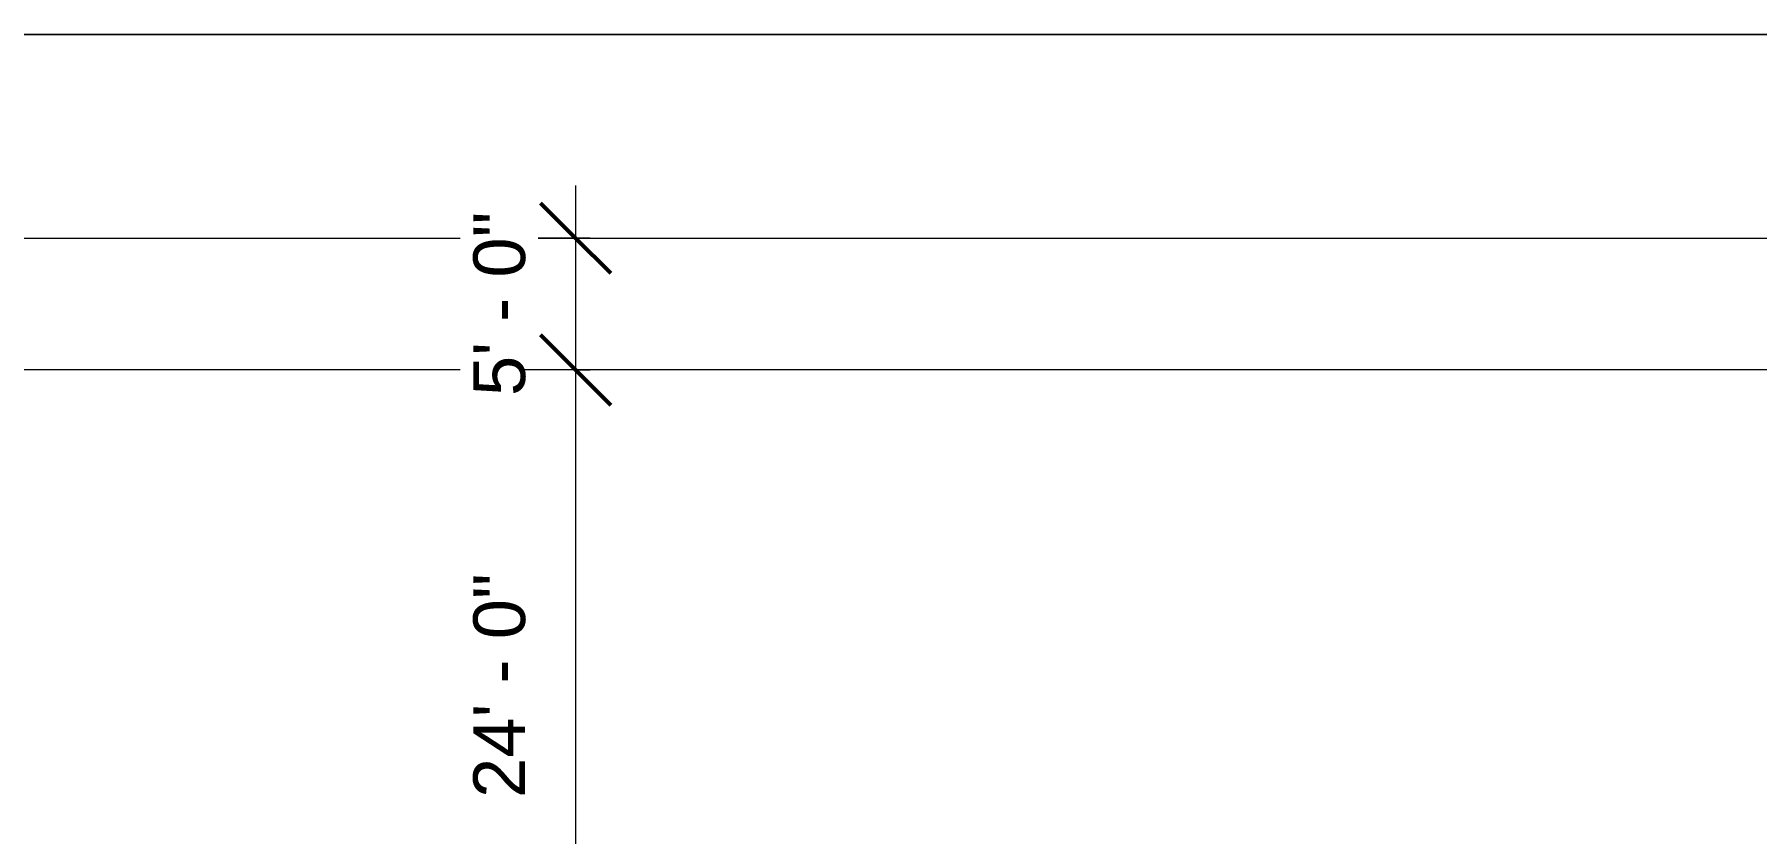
# Model space of a CAD drawing. Header units: inches. Extents: x 20461 to 27285, y -26063 to -19005.
# Drawn here: x 24570 to 25354, y -23163 to -22799 of the extents above; entities that cross this region are included whole.
import ezdxf

# ---------------------------------------------------------------- set-up
doc = ezdxf.new("R2010")
doc.units = ezdxf.units.IN
doc.header["$MEASUREMENT"] = 0
for name, color, linetype, lineweight in [('A-ANNO-DIMS', 211, 'Continuous', 9), ('A-ANNO-DIMS-256', 211, 'Continuous', 9), ('C-BLDG-PADS', 91, 'Continuous', 9), ('C-TOPO', 7, 'Continuous', 9), ('Conc', 7, 'Continuous', 9)]:
    doc.layers.add(name, color=color, linetype=linetype, lineweight=lineweight)
doc.styles.add('Arial_1', font='arial.ttf', dxfattribs={"height": 23.60479})
doc.dimstyles.new('Linear_-_3_32__Arial_1', dxfattribs={"dimscale": 12, "dimtxt": 24, "dimasz": 2.666667, "dimexe": 2, "dimexo": 1.333333, "dimgap": 1.333333, "dimtad": 1, "dimdec": 0, "dimzin": 1, "dimdsep": 46, "dimlunit": 4, "dimtxsty": 'Arial_1', "dimblk1": 'OBLIQUE', "dimblk2": 'OBLIQUE', "dimsah": 1, "dimcen": 0.09, "dimdle": 2, "dimazin": 0, "dimtfac": 1, "dimtdec": 4, "dimtix": 1, "dimtmove": 0, "dimatfit": 3, "dimfxl": 1, "dimtvp": 1, "dimtfill": 1, "dimfrac": 2, "dimtolj": 1, "dimtzin": 0, "dimarcsym": 2})

# ---------------------------------------------------------------- blocks, each defined once
blk = doc.blocks.new('DIMBLOCK42-Site Plan - Phase 1')
at = {"layer": 'A-ANNO-DIMS-256'}
for p, q in [((24816, -22868.07), (24816, -22952.07)), ((24822.63, -22892.07), (24792, -22892.07)), ((24816, -22892.07), (24822.63, -22892.07)), ((24822.63, -22952.07), (24792, -22952.07)), ((24816, -22952.07), (24822.63, -22952.07))]:
    blk.add_line(p, q, dxfattribs=at)
at = {"layer": 'A-ANNO-DIMS-256', "lineweight": 50}
for p, q in [((24816, -22892.07), (24800, -22876.07)), ((24816, -22892.07), (24832, -22908.07)), ((24816, -22952.07), (24800, -22936.07)), ((24816, -22952.07), (24832, -22968.07))]:
    blk.add_line(p, q, dxfattribs=at)
at = {"layer": 'A-ANNO-DIMS-256', "color": 0, "insert": (24769.38, -22963.98), "char_height": 23.605, "width": 100.5785, "attachment_point": 1, "rotation": 90, "line_spacing_factor": 0.938532, "style": 'Arial_1', "bg_fill": 3, "box_fill_scale": 1.25, "bg_fill_color": 0, "bg_fill_transparency": 0}
blk.add_mtext('5\' - 0"', dxfattribs=at)
blk = doc.blocks.new('_Oblique')
at = {"color": 0, "linetype": 'ByBlock', "lineweight": -2}
blk.add_line((-0.5, -0.5), (0.5, 0.5), dxfattribs=at)
blk = doc.blocks.new('DIMBLOCK43-Site Plan - Phase 1')
at = {"layer": 'A-ANNO-DIMS-256', "lineweight": 50}
for p, q in [((24816, -22952.07), (24800, -22936.07)), ((24816, -22952.07), (24832, -22968.07)), ((24816, -23240.07), (24800, -23224.07)), ((24816, -23240.07), (24832, -23256.07))]:
    blk.add_line(p, q, dxfattribs=at)
at = {"layer": 'A-ANNO-DIMS-256'}
for p, q in [((24822.63, -22952.07), (24792, -22952.07)), ((24816, -22952.07), (24816, -23240.07)), ((24816, -22952.07), (24822.63, -22952.07)), ((24894.52, -23240.07), (24792, -23240.07)), ((24816, -23240.07), (24894.52, -23240.07))]:
    blk.add_line(p, q, dxfattribs=at)
at = {"layer": 'A-ANNO-DIMS-256', "color": 0, "insert": (24769.38, -23147.02), "char_height": 23.605, "width": 122.2892, "attachment_point": 1, "rotation": 90, "line_spacing_factor": 0.938532, "style": 'Arial_1', "bg_fill": 3, "box_fill_scale": 1.25, "bg_fill_color": 0, "bg_fill_transparency": 0}
blk.add_mtext('24\' - 0"', dxfattribs=at)

msp = doc.modelspace()

# ---------------------------------------------------------------- linework, layer by layer
at = {"layer": 'C-BLDG-PADS'}
msp.add_line((24206.577725, -22799.30281), (25981.015225, -22799.30281), dxfattribs=at)
at = {"layer": 'C-TOPO'}
msp.add_line((25981.015225, -22799.302734), (24206.577725, -22799.302734), dxfattribs=at)
at = {"layer": 'Conc'}
for p, q in [((24292.265225, -22892.067479), (25981.015225, -22892.067479)), ((26285.490625, -22952.067479), (21911.235225, -22952.067479))]:
    msp.add_line(p, q, dxfattribs=at)

# ---------------------------------------------------------------- next in the draw order: dimensions: what is measured, and where the dimension line sits
at = {"layer": 'A-ANNO-DIMS'}
dim = msp.add_linear_dim(base=(24816.00258, -22952.067479), p1=(24838.629997, -22892.067479), p2=(24838.629997, -22952.067479), angle=90, dimstyle='Linear_-_3_32__Arial_1', override={"dimpost": '<>', "dimfxl": 60}, dxfattribs=at)
dim.commit()
dim.dimension.update_dxf_attribs({"geometry": 'DIMBLOCK42-Site Plan - Phase 1', "text_midpoint": (24787.950611, -22922.067479)})

# ---------------------------------------------------------------- next in the draw order: dimensions: what is measured, and where the dimension line sits
dim = msp.add_linear_dim(base=(24816.00258, -23240.067479), p1=(24838.629997, -22952.067479), p2=(24910.515225, -23240.067479), angle=90, dimstyle='Linear_-_3_32__Arial_1', override={"dimpost": '<>', "dimfxl": 296.83579}, dxfattribs=at)
dim.commit()
dim.dimension.update_dxf_attribs({"geometry": 'DIMBLOCK43-Site Plan - Phase 1', "text_midpoint": (24787.950611, -23096.067479)})

doc.saveas('drawing.dxf')
